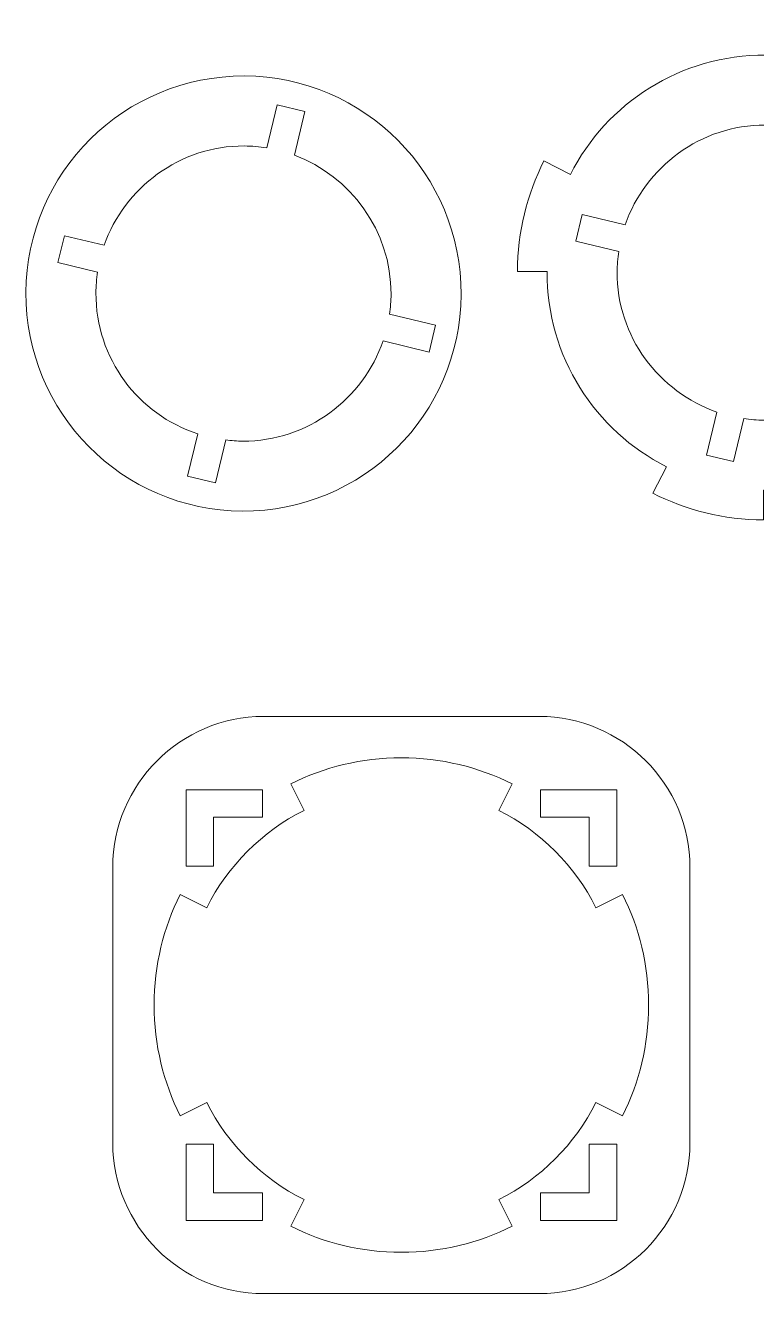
# Model space of a CAD drawing. Header units: millimetres. Extents: x -102 to 244, y -184 to 150.
# Drawn here: x -101.7 to -32.8, y -147.4 to -27.9 of the extents above; entities that cross this region are included whole.
import ezdxf

# ---------------------------------------------------------------- set-up
doc = ezdxf.new("R2010")
doc.units = ezdxf.units.MM
doc.header["$MEASUREMENT"] = 0
doc.layers.add('Layer 1', color=7, linetype='Continuous')

msp = doc.modelspace()

# ---------------------------------------------------------------- linework, layer by layer
at = {"layer": 'Layer 1', "color": 250, "lineweight": 20}
for points, knots in [([(-52.5511, -51.064), (-52.5511, -51.064), (-55.3511, -51.0508), (-55.3511, -51.0508), (-55.3511, -51.0508), (-55.3334, -47.3022), (-54.4316, -43.7645), (-52.8443, -40.6343), (-52.8443, -40.6343), (-52.8443, -40.6343), (-50.3455, -41.899), (-50.3455, -41.899), (-50.3455, -41.899), (-46.9469, -35.1967), (-39.9757, -30.6178), (-31.9493, -30.6557), (-31.9493, -30.6557), (-31.9493, -30.6557), (-31.9361, -27.8557), (-31.9361, -27.8557), (-31.9361, -27.8557), (-28.1875, -27.8734), (-24.6497, -28.7752), (-21.5196, -30.3625), (-21.5196, -30.3625), (-21.5196, -30.3625), (-22.7843, -32.8613), (-22.7843, -32.8613), (-22.7843, -32.8613), (-16.0819, -36.26), (-11.5031, -43.2311), (-11.541, -51.2576), (-11.541, -51.2576), (-11.541, -51.2576), (-8.741, -51.2708), (-8.741, -51.2708), (-8.741, -51.2708), (-8.7587, -55.0192), (-9.6605, -58.5571), (-11.2478, -61.6873), (-11.2478, -61.6873), (-11.2478, -61.6873), (-13.7466, -60.4226), (-13.7466, -60.4226), (-13.7466, -60.4226), (-17.1452, -67.1249), (-24.1164, -71.7037), (-32.1428, -71.6659), (-32.1428, -71.6659), (-32.1428, -71.6659), (-32.156, -74.4658), (-32.156, -74.4658), (-32.156, -74.4658), (-35.9045, -74.4481), (-39.4424, -73.5463), (-42.5725, -71.959), (-42.5725, -71.959), (-42.5725, -71.959), (-41.3078, -69.4603), (-41.3078, -69.4603), (-41.3078, -69.4603), (-48.0102, -66.0616), (-52.589, -59.0904), (-52.5511, -51.064)], [0, 0, 0, 0, 0.05882353, 0.05882353, 0.05882353, 0.05882353, 0.11764706, 0.11764706, 0.11764706, 0.11764706, 0.17647059, 0.17647059, 0.17647059, 0.17647059, 0.23529412, 0.23529412, 0.23529412, 0.23529412, 0.29411765, 0.29411765, 0.29411765, 0.29411765, 0.35294118, 0.35294118, 0.35294118, 0.35294118, 0.41176471, 0.41176471, 0.41176471, 0.41176471, 0.47058824, 0.47058824, 0.47058824, 0.47058824, 0.52941176, 0.52941176, 0.52941176, 0.52941176, 0.58823529, 0.58823529, 0.58823529, 0.58823529, 0.64705882, 0.64705882, 0.64705882, 0.64705882, 0.70588235, 0.70588235, 0.70588235, 0.70588235, 0.76470588, 0.76470588, 0.76470588, 0.76470588, 0.82352941, 0.82352941, 0.82352941, 0.82352941, 0.88235294, 0.88235294, 0.88235294, 0.88235294, 1, 1, 1, 1]), ([(-81.2656, -73.6376), (-69.9409, -73.6911), (-60.7172, -64.554), (-60.6637, -53.2293), (-60.6637, -53.2293), (-60.6103, -41.9047), (-69.7474, -32.6809), (-81.072, -32.6275), (-81.072, -32.6275), (-92.3967, -32.5741), (-101.6204, -41.7111), (-101.6739, -53.0358), (-101.6739, -53.0358), (-101.7273, -64.3605), (-92.5903, -73.5842), (-81.2656, -73.6376)], [0, 0, 0, 0, 0.2, 0.2, 0.2, 0.2, 0.4, 0.4, 0.4, 0.4, 0.6, 0.6, 0.6, 0.6, 1, 1, 1, 1]), ([(-39.0862, -133.1938), (-39.0862, -133.1938), (-39.0862, -107.1938), (-39.0862, -107.1938), (-39.0862, -107.1938), (-39.0862, -99.3893), (-45.4817, -92.9938), (-53.2862, -92.9938), (-53.2862, -92.9938), (-53.2862, -92.9938), (-79.2862, -92.9938), (-79.2862, -92.9938), (-79.2862, -92.9938), (-87.0907, -92.9938), (-93.4862, -99.3893), (-93.4862, -107.1938), (-93.4862, -107.1938), (-93.4862, -107.1938), (-93.4862, -133.1938), (-93.4862, -133.1938), (-93.4862, -133.1938), (-93.4862, -140.9983), (-87.0907, -147.3938), (-79.2862, -147.3938), (-79.2862, -147.3938), (-79.2862, -147.3938), (-53.2862, -147.3938), (-53.2862, -147.3938), (-53.2862, -147.3938), (-45.4817, -147.3938), (-39.0862, -140.9983), (-39.0862, -133.1938)], [0, 0, 0, 0, 0.11111111, 0.11111111, 0.11111111, 0.11111111, 0.22222222, 0.22222222, 0.22222222, 0.22222222, 0.33333333, 0.33333333, 0.33333333, 0.33333333, 0.44444444, 0.44444444, 0.44444444, 0.44444444, 0.55555556, 0.55555556, 0.55555556, 0.55555556, 0.66666667, 0.66666667, 0.66666667, 0.66666667, 0.77777778, 0.77777778, 0.77777778, 0.77777778, 1, 1, 1, 1])]:
    msp.add_open_spline(points, degree=3, knots=knots, dxfattribs=at)
at = {"layer": 'Layer 1', "color": 20, "lineweight": 20}
for points, knots in [([(-30.0681, -37.4015), (-30.0681, -37.4015), (-29.0947, -33.3615), (-29.0947, -33.3615), (-29.0947, -33.3615), (-29.0947, -33.3615), (-26.5671, -33.9706), (-26.5671, -33.9706), (-26.5671, -33.9706), (-26.5671, -33.9706), (-27.5398, -38.0083), (-27.5398, -38.0083), (-27.5398, -38.0083), (-22.0972, -39.9163), (-18.1086, -45.1351), (-18.1373, -51.2264), (-18.1373, -51.2264), (-18.1402, -51.8418), (-18.2065, -52.5448), (-18.2867, -53.1386), (-18.2867, -53.1386), (-18.2867, -53.1386), (-14.2468, -54.112), (-14.2468, -54.112), (-14.2468, -54.112), (-14.2468, -54.112), (-14.8558, -56.6398), (-14.8558, -56.6398), (-14.8558, -56.6398), (-14.8558, -56.6398), (-18.8936, -55.667), (-18.8936, -55.667), (-18.8936, -55.667), (-20.8016, -61.1097), (-26.0204, -65.0983), (-32.1117, -65.0695), (-32.1117, -65.0695), (-32.7271, -65.0666), (-33.4301, -65.0002), (-34.0239, -64.92), (-34.0239, -64.92), (-34.0239, -64.92), (-34.9973, -68.96), (-34.9973, -68.96), (-34.9973, -68.96), (-34.9973, -68.96), (-37.5249, -68.3509), (-37.5249, -68.3509), (-37.5249, -68.3509), (-37.5249, -68.3509), (-36.5522, -64.3132), (-36.5522, -64.3132), (-36.5522, -64.3132), (-41.9948, -62.4052), (-45.9835, -57.1865), (-45.9548, -51.0951), (-45.9548, -51.0951), (-45.9519, -50.4797), (-45.8855, -49.7768), (-45.8053, -49.1829), (-45.8053, -49.1829), (-45.8053, -49.1829), (-49.8452, -48.2095), (-49.8452, -48.2095), (-49.8452, -48.2095), (-49.8452, -48.2095), (-49.2362, -45.6818), (-49.2362, -45.6818), (-49.2362, -45.6818), (-49.2362, -45.6818), (-45.1984, -46.6546), (-45.1984, -46.6546), (-45.1984, -46.6546), (-43.2904, -41.2119), (-38.0717, -37.2233), (-31.9804, -37.252), (-31.9804, -37.252), (-31.365, -37.2549), (-30.6619, -37.3213), (-30.0681, -37.4015)], [0, 0, 0, 0, 0.04761905, 0.04761905, 0.04761905, 0.04761905, 0.0952381, 0.0952381, 0.0952381, 0.0952381, 0.14285714, 0.14285714, 0.14285714, 0.14285714, 0.19047619, 0.19047619, 0.19047619, 0.19047619, 0.23809524, 0.23809524, 0.23809524, 0.23809524, 0.28571429, 0.28571429, 0.28571429, 0.28571429, 0.33333333, 0.33333333, 0.33333333, 0.33333333, 0.38095238, 0.38095238, 0.38095238, 0.38095238, 0.42857143, 0.42857143, 0.42857143, 0.42857143, 0.47619048, 0.47619048, 0.47619048, 0.47619048, 0.52380952, 0.52380952, 0.52380952, 0.52380952, 0.57142857, 0.57142857, 0.57142857, 0.57142857, 0.61904762, 0.61904762, 0.61904762, 0.61904762, 0.66666667, 0.66666667, 0.66666667, 0.66666667, 0.71428571, 0.71428571, 0.71428571, 0.71428571, 0.76190476, 0.76190476, 0.76190476, 0.76190476, 0.80952381, 0.80952381, 0.80952381, 0.80952381, 0.85714286, 0.85714286, 0.85714286, 0.85714286, 0.9047619, 0.9047619, 0.9047619, 0.9047619, 1, 1, 1, 1]), ([(-78.9788, -39.3952), (-78.9788, -39.3952), (-78.0024, -35.3422), (-78.0024, -35.3422), (-78.0024, -35.3422), (-78.0024, -35.3422), (-75.3775, -35.9746), (-75.3775, -35.9746), (-75.3775, -35.9746), (-75.3775, -35.9746), (-76.3683, -40.087), (-76.3683, -40.087), (-76.3683, -40.087), (-71.0801, -42.0766), (-67.2318, -47.2172), (-67.2601, -53.1982), (-67.2601, -53.1982), (-67.2629, -53.7992), (-67.3272, -54.4883), (-67.4039, -55.0689), (-67.4039, -55.0689), (-67.4039, -55.0689), (-63.0572, -56.1161), (-63.0572, -56.1161), (-63.0572, -56.1161), (-63.0572, -56.1161), (-63.6662, -58.6438), (-63.6662, -58.6438), (-63.6662, -58.6438), (-63.6662, -58.6438), (-68.0024, -57.5991), (-68.0024, -57.5991), (-68.0024, -57.5991), (-69.899, -63.0625), (-75.1282, -67.0701), (-81.2344, -67.0413), (-81.2344, -67.0413), (-81.7428, -67.0389), (-82.342, -66.9858), (-82.8358, -66.9304), (-82.8358, -66.9304), (-82.8358, -66.9304), (-83.8077, -70.964), (-83.8077, -70.964), (-83.8077, -70.964), (-83.8077, -70.964), (-86.4326, -70.3316), (-86.4326, -70.3316), (-86.4326, -70.3316), (-86.4326, -70.3316), (-85.4762, -66.3617), (-85.4762, -66.3617), (-85.4762, -66.3617), (-91.0734, -64.5409), (-95.1068, -59.2682), (-95.0775, -53.0669), (-95.0775, -53.0669), (-95.0746, -52.4372), (-95.0063, -51.7201), (-94.9224, -51.113), (-94.9224, -51.113), (-94.9224, -51.113), (-98.6556, -50.2136), (-98.6556, -50.2136), (-98.6556, -50.2136), (-98.6556, -50.2136), (-98.0466, -47.6859), (-98.0466, -47.6859), (-98.0466, -47.6859), (-98.0466, -47.6859), (-94.3073, -48.5868), (-94.3073, -48.5868), (-94.3073, -48.5868), (-92.3881, -43.1647), (-87.1798, -39.1951), (-81.1032, -39.2238), (-81.1032, -39.2238), (-80.3806, -39.2272), (-79.671, -39.2857), (-78.9788, -39.3952)], [0, 0, 0, 0, 0.04761905, 0.04761905, 0.04761905, 0.04761905, 0.0952381, 0.0952381, 0.0952381, 0.0952381, 0.14285714, 0.14285714, 0.14285714, 0.14285714, 0.19047619, 0.19047619, 0.19047619, 0.19047619, 0.23809524, 0.23809524, 0.23809524, 0.23809524, 0.28571429, 0.28571429, 0.28571429, 0.28571429, 0.33333333, 0.33333333, 0.33333333, 0.33333333, 0.38095238, 0.38095238, 0.38095238, 0.38095238, 0.42857143, 0.42857143, 0.42857143, 0.42857143, 0.47619048, 0.47619048, 0.47619048, 0.47619048, 0.52380952, 0.52380952, 0.52380952, 0.52380952, 0.57142857, 0.57142857, 0.57142857, 0.57142857, 0.61904762, 0.61904762, 0.61904762, 0.61904762, 0.66666667, 0.66666667, 0.66666667, 0.66666667, 0.71428571, 0.71428571, 0.71428571, 0.71428571, 0.76190476, 0.76190476, 0.76190476, 0.76190476, 0.80952381, 0.80952381, 0.80952381, 0.80952381, 0.85714286, 0.85714286, 0.85714286, 0.85714286, 0.9047619, 0.9047619, 0.9047619, 0.9047619, 1, 1, 1, 1]), ([(-76.7144, -99.3461), (-73.5768, -97.7736), (-70.0348, -96.8885), (-66.2862, -96.8885), (-66.2862, -96.8885), (-62.5377, -96.8885), (-58.9956, -97.7736), (-55.858, -99.3461), (-55.858, -99.3461), (-55.858, -99.3461), (-57.1109, -101.8508), (-57.1109, -101.8508), (-57.1109, -101.8508), (-53.1533, -103.8342), (-49.9266, -107.0609), (-47.9432, -111.0185), (-47.9432, -111.0185), (-47.9432, -111.0185), (-45.4385, -109.7656), (-45.4385, -109.7656), (-45.4385, -109.7656), (-43.866, -112.9032), (-42.9809, -116.4452), (-42.9809, -120.1938), (-42.9809, -120.1938), (-42.9809, -123.9424), (-43.866, -127.4845), (-45.4385, -130.622), (-45.4385, -130.622), (-45.4385, -130.622), (-47.9432, -129.3691), (-47.9432, -129.3691), (-47.9432, -129.3691), (-49.9266, -133.3267), (-53.1533, -136.5534), (-57.1109, -138.5368), (-57.1109, -138.5368), (-57.1109, -138.5368), (-55.858, -141.0415), (-55.858, -141.0415), (-55.858, -141.0415), (-58.9956, -142.614), (-62.5377, -143.4991), (-66.2862, -143.4991), (-66.2862, -143.4991), (-70.0348, -143.4991), (-73.5769, -142.614), (-76.7144, -141.0415), (-76.7144, -141.0415), (-76.7144, -141.0415), (-75.4615, -138.5368), (-75.4615, -138.5368), (-75.4615, -138.5368), (-79.4191, -136.5534), (-82.6458, -133.3267), (-84.6292, -129.3691), (-84.6292, -129.3691), (-84.6292, -129.3691), (-87.1339, -130.622), (-87.1339, -130.622), (-87.1339, -130.622), (-88.7064, -127.4844), (-89.5915, -123.9423), (-89.5915, -120.1938), (-89.5915, -120.1938), (-89.5915, -116.4453), (-88.7064, -112.9032), (-87.1339, -109.7656), (-87.1339, -109.7656), (-87.1339, -109.7656), (-84.6292, -111.0185), (-84.6292, -111.0185), (-84.6292, -111.0185), (-82.6458, -107.0609), (-79.4191, -103.8342), (-75.4615, -101.8508), (-75.4615, -101.8508), (-75.4615, -101.8508), (-76.7144, -99.3461), (-76.7144, -99.3461)], [0, 0, 0, 0, 0.04761905, 0.04761905, 0.04761905, 0.04761905, 0.0952381, 0.0952381, 0.0952381, 0.0952381, 0.14285714, 0.14285714, 0.14285714, 0.14285714, 0.19047619, 0.19047619, 0.19047619, 0.19047619, 0.23809524, 0.23809524, 0.23809524, 0.23809524, 0.28571429, 0.28571429, 0.28571429, 0.28571429, 0.33333333, 0.33333333, 0.33333333, 0.33333333, 0.38095238, 0.38095238, 0.38095238, 0.38095238, 0.42857143, 0.42857143, 0.42857143, 0.42857143, 0.47619048, 0.47619048, 0.47619048, 0.47619048, 0.52380952, 0.52380952, 0.52380952, 0.52380952, 0.57142857, 0.57142857, 0.57142857, 0.57142857, 0.61904762, 0.61904762, 0.61904762, 0.61904762, 0.66666667, 0.66666667, 0.66666667, 0.66666667, 0.71428571, 0.71428571, 0.71428571, 0.71428571, 0.76190476, 0.76190476, 0.76190476, 0.76190476, 0.80952381, 0.80952381, 0.80952381, 0.80952381, 0.85714286, 0.85714286, 0.85714286, 0.85714286, 0.9047619, 0.9047619, 0.9047619, 0.9047619, 1, 1, 1, 1]), ([(-86.5838, -99.8962), (-86.5838, -99.8962), (-79.3862, -99.8962), (-79.3862, -99.8962), (-79.3862, -99.8962), (-79.3862, -99.8962), (-79.3862, -102.4962), (-79.3862, -102.4962), (-79.3862, -102.4962), (-79.3862, -102.4962), (-83.9838, -102.4962), (-83.9838, -102.4962), (-83.9838, -102.4962), (-83.9838, -102.4962), (-83.9838, -107.0938), (-83.9838, -107.0938), (-83.9838, -107.0938), (-83.9838, -107.0938), (-86.5838, -107.0938), (-86.5838, -107.0938), (-86.5838, -107.0938), (-86.5838, -107.0938), (-86.5838, -99.8962), (-86.5838, -99.8962)], [0, 0, 0, 0, 0.14285714, 0.14285714, 0.14285714, 0.14285714, 0.28571429, 0.28571429, 0.28571429, 0.28571429, 0.42857143, 0.42857143, 0.42857143, 0.42857143, 0.57142857, 0.57142857, 0.57142857, 0.57142857, 0.71428571, 0.71428571, 0.71428571, 0.71428571, 1, 1, 1, 1]), ([(-48.5886, -107.0938), (-48.5886, -107.0938), (-48.5886, -102.4962), (-48.5886, -102.4962), (-48.5886, -102.4962), (-48.5886, -102.4962), (-53.1862, -102.4962), (-53.1862, -102.4962), (-53.1862, -102.4962), (-53.1862, -102.4962), (-53.1862, -99.8962), (-53.1862, -99.8962), (-53.1862, -99.8962), (-53.1862, -99.8962), (-45.9886, -99.8962), (-45.9886, -99.8962), (-45.9886, -99.8962), (-45.9886, -99.8962), (-45.9886, -107.0938), (-45.9886, -107.0938), (-45.9886, -107.0938), (-45.9886, -107.0938), (-48.5886, -107.0938), (-48.5886, -107.0938)], [0, 0, 0, 0, 0.14285714, 0.14285714, 0.14285714, 0.14285714, 0.28571429, 0.28571429, 0.28571429, 0.28571429, 0.42857143, 0.42857143, 0.42857143, 0.42857143, 0.57142857, 0.57142857, 0.57142857, 0.57142857, 0.71428571, 0.71428571, 0.71428571, 0.71428571, 1, 1, 1, 1]), ([(-83.9838, -133.2938), (-83.9838, -133.2938), (-83.9838, -137.8914), (-83.9838, -137.8914), (-83.9838, -137.8914), (-83.9838, -137.8914), (-79.3862, -137.8914), (-79.3862, -137.8914), (-79.3862, -137.8914), (-79.3862, -137.8914), (-79.3862, -140.4914), (-79.3862, -140.4914), (-79.3862, -140.4914), (-79.3862, -140.4914), (-86.5838, -140.4914), (-86.5838, -140.4914), (-86.5838, -140.4914), (-86.5838, -140.4914), (-86.5838, -133.2938), (-86.5838, -133.2938), (-86.5838, -133.2938), (-86.5838, -133.2938), (-83.9838, -133.2938), (-83.9838, -133.2938)], [0, 0, 0, 0, 0.14285714, 0.14285714, 0.14285714, 0.14285714, 0.28571429, 0.28571429, 0.28571429, 0.28571429, 0.42857143, 0.42857143, 0.42857143, 0.42857143, 0.57142857, 0.57142857, 0.57142857, 0.57142857, 0.71428571, 0.71428571, 0.71428571, 0.71428571, 1, 1, 1, 1]), ([(-48.5886, -133.2938), (-48.5886, -133.2938), (-45.9886, -133.2938), (-45.9886, -133.2938), (-45.9886, -133.2938), (-45.9886, -133.2938), (-45.9886, -140.4914), (-45.9886, -140.4914), (-45.9886, -140.4914), (-45.9886, -140.4914), (-53.1862, -140.4914), (-53.1862, -140.4914), (-53.1862, -140.4914), (-53.1862, -140.4914), (-53.1862, -137.8914), (-53.1862, -137.8914), (-53.1862, -137.8914), (-53.1862, -137.8914), (-48.5886, -137.8914), (-48.5886, -137.8914), (-48.5886, -137.8914), (-48.5886, -137.8914), (-48.5886, -133.2938), (-48.5886, -133.2938)], [0, 0, 0, 0, 0.14285714, 0.14285714, 0.14285714, 0.14285714, 0.28571429, 0.28571429, 0.28571429, 0.28571429, 0.42857143, 0.42857143, 0.42857143, 0.42857143, 0.57142857, 0.57142857, 0.57142857, 0.57142857, 0.71428571, 0.71428571, 0.71428571, 0.71428571, 1, 1, 1, 1])]:
    msp.add_open_spline(points, degree=3, knots=knots, dxfattribs=at)

doc.saveas('drawing.dxf')
